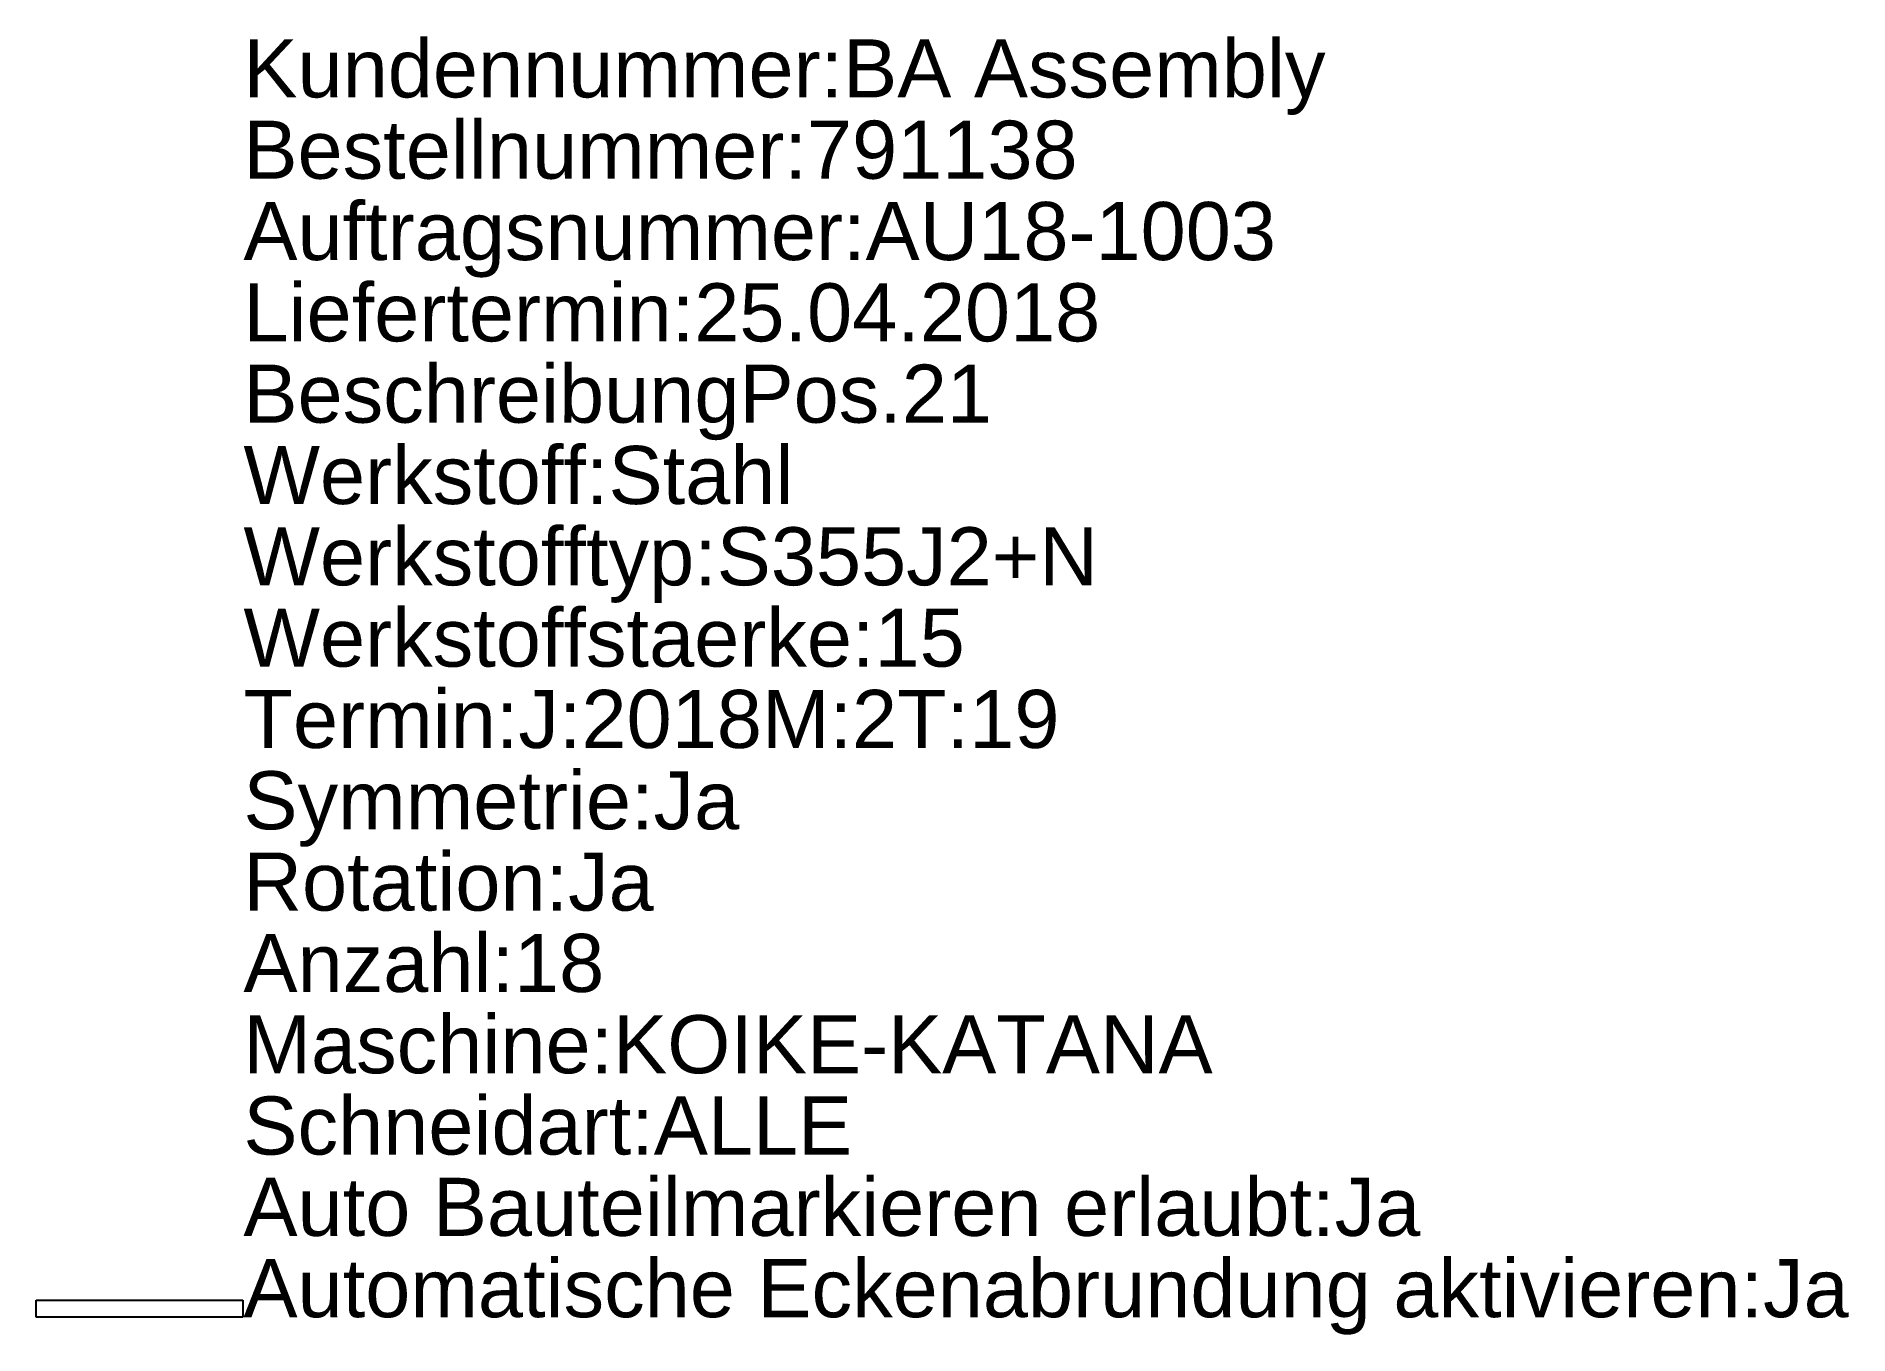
# Model space of a CAD drawing. Extents: x 9265 to 14532, y -3804 to -32.
import ezdxf

# ---------------------------------------------------------------- set-up
doc = ezdxf.new("R2010")
doc.units = 0
doc.layers.add('Bemassung', color=7, linetype='CONTINUOUS')
doc.layers.add('Schneiden_Uhrzeiger', color=7, linetype='CONTINUOUS')
doc.styles.add('Bemaßung', font='', dxfattribs={"height": 10})
doc.styles.get('Bemaßung').set_extended_font_data('Arial')

msp = doc.modelspace()

# ---------------------------------------------------------------- linework, layer by layer
at = {"layer": 'Schneiden_Uhrzeiger', "color": 93, "linetype": 'CONTINUOUS'}
for p, q in [((9265.4, -3753.3), (9265.4, -3703.3)), ((9265.4, -3703.3), (9865.4, -3703.3)), ((9865.4, -3703.3), (9865.4, -3753.3)), ((9865.4, -3753.3), (9265.4, -3753.3))]:
    msp.add_line(p, q, dxfattribs=at)

# ---------------------------------------------------------------- texts
at = {"layer": 'Bemassung', "color": 7, "style": 'Bemaßung'}
for s, height, p in [('Kundennummer:BA Assembly', 168.737, (9867.4, -209.8)), ('Bestellnummer:791138', 168.737, (9867.4, -446)), ('Auftragsnummer:AU18-1003', 168.737, (9867.4, -682.3)), ('Liefertermin:25.04.2018', 168.737, (9867.4, -918.5)), ('BeschreibungPos.21', 168.737, (9867.4, -1154.7)), ('Werkstoff:Stahl', 168.737, (9867.4, -1391)), ('Werkstofftyp:S355J2+N', 168.737, (9867.4, -1627.2)), ('Werkstoffstaerke:15', 168.737, (9867.4, -1863.4)), ('Termin:J:2018M:2T:19', 168.737, (9867.4, -2099.7)), ('Symmetrie:Ja', 168.737, (9867.4, -2335.9)), ('Rotation:Ja', 168.737, (9867.4, -2572.1)), ('Anzahl:18', 168.74, (9867.4, -2808.4)), ('Maschine:KOIKE-KATANA', 168.737, (9867.4, -3044.6)), ('Schneidart:ALLE', 168.737, (9867.4, -3280.8)), ('Auto Bauteilmarkieren erlaubt:Ja', 168.737, (9867.4, -3517)), ('Automatische Eckenabrundung aktivieren:Ja', 168.737, (9867.4, -3753.3))]:
    msp.add_text(s, height=height, dxfattribs=at).set_placement(p)

doc.saveas('drawing.dxf')
